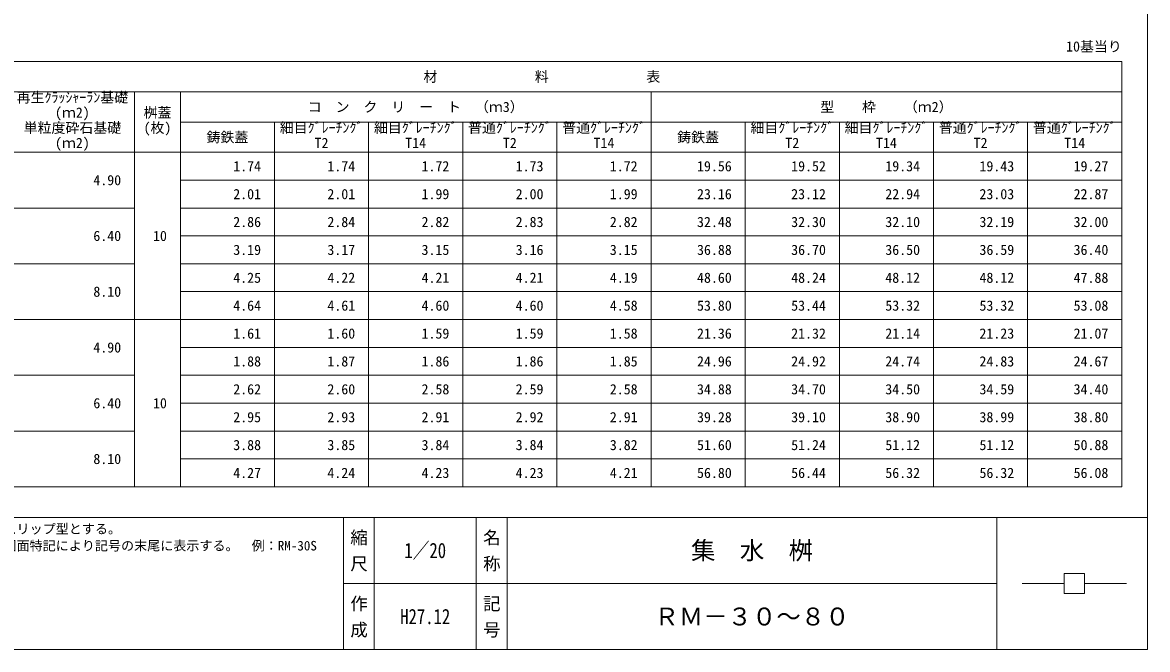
# Model space of a CAD drawing. Units: millimetres at full size, sheet at 1:20; details may follow other scales. Extents: x 287 to 5764, y 4453 to 8186.
# Drawn here: x 2418 to 5764, y 4453 to 6319 of the extents above; entities that cross this region are included whole.
import ezdxf
from ezdxf.enums import TextEntityAlignment as Align

# ---------------------------------------------------------------- set-up
doc = ezdxf.new("R2010")
doc.units = ezdxf.units.MM
doc.header["$LTSCALE"] = 20
for name, color, linetype, lineweight in [('0_2', 7, 'Continuous', 13), ('_0-0_', 7, 'Continuous', 13), ('本体', 7, 'Continuous', 13)]:
    doc.layers.add(name, color=color, linetype=linetype, lineweight=lineweight)
doc.styles.add('@ＭＳ ゴシック', font='')
doc.styles.add('ＭＳ ゴシック', font='')
doc.styles.get('@ＭＳ ゴシック').set_extended_font_data('@MS Gothic')
doc.styles.get('ＭＳ ゴシック').set_extended_font_data('MS Gothic')

msp = doc.modelspace()

# ---------------------------------------------------------------- linework, layer by layer
at = {"layer": '0_2'}
for p, q in [((2011.04, 6203.05), (5687.14, 6203.05)), ((5687.14, 6203.05), (5687.14, 4937.05)), ((2381.04, 6113.05), (5687.14, 6113.05)), ((2751.04, 6113.05), (2751.04, 4937.05)), ((2887.14, 6113.05), (2887.14, 4937.05)), ((2887.14, 6023.05), (5687.14, 6023.05)), ((2011.04, 5933.05), (5687.14, 5933.05)), ((2887.14, 5850.05), (5687.14, 5850.05)), ((2011.04, 5767.05), (2751.04, 5767.05)), ((2887.14, 5767.05), (5687.14, 5767.05)), ((2887.14, 5684.05), (5687.14, 5684.05)), ((2011.04, 5601.05), (2751.04, 5601.05)), ((2887.14, 5601.05), (5687.14, 5601.05)), ((2887.14, 5518.05), (5687.14, 5518.05)), ((2011.04, 4937.05), (5687.14, 4937.05)), ((5315.91, 4649.27), (3372.01, 4649.27))]:
    msp.add_line(p, q, dxfattribs=at)
at = {"layer": '_0-0_'}
for p, q in [((4287.14, 6113.05), (4287.14, 4937.05)), ((3167.14, 6023.05), (3167.14, 4937.05)), ((3447.14, 6023.05), (3447.14, 4937.05)), ((3727.14, 6023.05), (3727.14, 4937.05)), ((4007.14, 6023.05), (4007.14, 4937.05)), ((4567.14, 6023.05), (4567.14, 4937.05)), ((4847.14, 6023.05), (4847.14, 4937.05)), ((5127.14, 6023.05), (5127.14, 4937.05)), ((5407.14, 6023.05), (5407.14, 4937.05)), ((2011.04, 5435.05), (5687.14, 5435.05)), ((2887.14, 5352.05), (5687.14, 5352.05)), ((2011.04, 5269.05), (2751.04, 5269.05)), ((2887.14, 5269.05), (5687.14, 5269.05)), ((2887.14, 5186.05), (5687.14, 5186.05)), ((2011.04, 5103.05), (2751.04, 5103.05)), ((2887.14, 5103.05), (5687.14, 5103.05)), ((2887.14, 5020.05), (5687.14, 5020.05)), ((3372.01, 4845.85), (3372.01, 4452.69)), ((3463.94, 4845.85), (3463.94, 4452.69)), ((3766.89, 4845.85), (3766.89, 4452.91)), ((3858.81, 4845.85), (3858.81, 4452.69)), ((5315.91, 4845.85), (5315.91, 4452.69))]:
    msp.add_line(p, q, dxfattribs=at)
at = {"layer": '_0-0_', "color": 6}
msp.add_line((287.33, 4845.85), (5763.59, 4845.85), dxfattribs=at)
msp.add_lwpolyline([(5763.59, 8076.32), (287.33, 8076.32), (287.33, 4452.69), (5763.59, 4452.69)], close=True, dxfattribs=at)
at = {"layer": '本体'}
for p, q in [((5516.02, 4619.27), (5516.02, 4679.27)), ((5516.02, 4679.27), (5546.02, 4679.27)), ((5546.02, 4679.27), (5576.02, 4679.27)), ((5576.02, 4679.27), (5576.02, 4619.27)), ((5391.01, 4649.27), (5516.02, 4649.27)), ((5576.02, 4619.27), (5516.02, 4619.27)), ((5701.02, 4649.27), (5576.02, 4649.27))]:
    msp.add_line(p, q, dxfattribs=at)

# ---------------------------------------------------------------- texts
at = {"layer": '_0-0_', "style": 'ＭＳ ゴシック'}
for s, p in [('10基当り', (5687.14, 6248.05)), ('1.74', (3127.14, 5891.55)), ('1.74', (3407.14, 5891.55)), ('1.72', (3687.14, 5891.55)), ('1.73', (3967.14, 5891.55)), ('1.72', (4247.14, 5891.55)), ('19.56', (4527.14, 5891.55)), ('19.52', (4807.14, 5891.55)), ('19.34', (5087.14, 5891.55)), ('19.43', (5367.14, 5891.55)), ('19.27', (5647.14, 5891.55)), ('4.90', (2711.04, 5850.05)), ('2.01', (3127.14, 5808.55)), ('2.01', (3407.14, 5808.55)), ('1.99', (3687.14, 5808.55)), ('2.00', (3967.14, 5808.55)), ('1.99', (4247.14, 5808.55)), ('23.16', (4527.14, 5808.55)), ('23.12', (4807.14, 5808.55)), ('22.94', (5087.14, 5808.55)), ('23.03', (5367.14, 5808.55)), ('22.87', (5647.14, 5808.55)), ('2.86', (3127.14, 5725.55)), ('2.84', (3407.14, 5725.55)), ('2.82', (3687.14, 5725.55)), ('2.83', (3967.14, 5725.55)), ('2.82', (4247.14, 5725.55)), ('32.48', (4527.14, 5725.55)), ('32.30', (4807.14, 5725.55)), ('32.10', (5087.14, 5725.55)), ('32.19', (5367.14, 5725.55)), ('32.00', (5647.14, 5725.55)), ('6.40', (2711.04, 5684.05)), ('10', (2847.14, 5684.05)), ('3.19', (3127.14, 5642.55)), ('3.17', (3407.14, 5642.55)), ('3.15', (3687.14, 5642.55)), ('3.16', (3967.14, 5642.55)), ('3.15', (4247.14, 5642.55)), ('36.88', (4527.14, 5642.55)), ('36.70', (4807.14, 5642.55)), ('36.50', (5087.14, 5642.55)), ('36.59', (5367.14, 5642.55)), ('36.40', (5647.14, 5642.55)), ('4.25', (3127.14, 5559.55)), ('4.22', (3407.14, 5559.55)), ('4.21', (3687.14, 5559.55)), ('4.21', (3967.14, 5559.55)), ('4.19', (4247.14, 5559.55)), ('48.60', (4527.14, 5559.55)), ('48.24', (4807.14, 5559.55)), ('48.12', (5087.14, 5559.55)), ('48.12', (5367.14, 5559.55)), ('47.88', (5647.14, 5559.55)), ('8.10', (2711.04, 5518.05)), ('4.64', (3127.14, 5476.55)), ('4.61', (3407.14, 5476.55)), ('4.60', (3687.14, 5476.55)), ('4.60', (3967.14, 5476.55)), ('4.58', (4247.14, 5476.55)), ('53.80', (4527.14, 5476.55)), ('53.44', (4807.14, 5476.55)), ('53.32', (5087.14, 5476.55)), ('53.32', (5367.14, 5476.55)), ('53.08', (5647.14, 5476.55)), ('1.61', (3127.14, 5393.55)), ('1.60', (3407.14, 5393.55)), ('1.59', (3687.14, 5393.55)), ('1.59', (3967.14, 5393.55)), ('1.58', (4247.14, 5393.55)), ('21.36', (4527.14, 5393.55)), ('21.32', (4807.14, 5393.55)), ('21.14', (5087.14, 5393.55)), ('21.23', (5367.14, 5393.55)), ('21.07', (5647.14, 5393.55)), ('4.90', (2711.04, 5352.05)), ('1.88', (3127.14, 5310.55)), ('1.87', (3407.14, 5310.55)), ('1.86', (3687.14, 5310.55)), ('1.86', (3967.14, 5310.55)), ('1.85', (4247.14, 5310.55)), ('24.96', (4527.14, 5310.55)), ('24.92', (4807.14, 5310.55)), ('24.74', (5087.14, 5310.55)), ('24.83', (5367.14, 5310.55)), ('24.67', (5647.14, 5310.55)), ('2.62', (3127.14, 5227.55)), ('2.60', (3407.14, 5227.55)), ('2.58', (3687.14, 5227.55)), ('2.59', (3967.14, 5227.55)), ('2.58', (4247.14, 5227.55)), ('34.88', (4527.14, 5227.55)), ('34.70', (4807.14, 5227.55)), ('34.50', (5087.14, 5227.55)), ('34.59', (5367.14, 5227.55)), ('34.40', (5647.14, 5227.55)), ('6.40', (2711.04, 5186.05)), ('10', (2847.14, 5186.05)), ('2.95', (3127.14, 5144.55)), ('2.93', (3407.14, 5144.55)), ('2.91', (3687.14, 5144.55)), ('2.92', (3967.14, 5144.55)), ('2.91', (4247.14, 5144.55)), ('39.28', (4527.14, 5144.55)), ('39.10', (4807.14, 5144.55)), ('38.90', (5087.14, 5144.55)), ('38.99', (5367.14, 5144.55)), ('38.80', (5647.14, 5144.55)), ('3.88', (3127.14, 5061.55)), ('3.85', (3407.14, 5061.55)), ('3.84', (3687.14, 5061.55)), ('3.84', (3967.14, 5061.55)), ('3.82', (4247.14, 5061.55)), ('51.60', (4527.14, 5061.55)), ('51.24', (4807.14, 5061.55)), ('51.12', (5087.14, 5061.55)), ('51.12', (5367.14, 5061.55)), ('50.88', (5647.14, 5061.55)), ('8.10', (2711.04, 5020.05)), ('4.27', (3127.14, 4978.55)), ('4.24', (3407.14, 4978.55)), ('4.23', (3687.14, 4978.55)), ('4.23', (3967.14, 4978.55)), ('4.21', (4247.14, 4978.55)), ('56.80', (4527.14, 4978.55)), ('56.44', (4807.14, 4978.55)), ('56.32', (5087.14, 4978.55)), ('56.32', (5367.14, 4978.55)), ('56.08', (5647.14, 4978.55))]:
    msp.add_text(s, height=30.38, dxfattribs=at).set_placement(p, align=Align.MIDDLE_RIGHT)
for s, height, p in [('材\u3000\u3000\u3000\u3000\u3000\u3000\u3000料\u3000\u3000\u3000\u3000\u3000\u3000\u3000表', 30.38, (3962.14, 6158.05)), ('コ\u3000ン\u3000ク\u3000リ\u3000ー\u3000ト\u3000（ｍ3）', 30.38, (3587.14, 6068.05)), ('型\u3000\u3000枠\u3000\u3000（ｍ2）', 30.38, (4987.14, 6068.05)), ('鋳鉄蓋', 30.38, (3027.14, 5978.05)), ('鋳鉄蓋', 30.38, (4427.14, 5978.05)), ('集\u3000水\u3000桝', 53.17, (4587.36, 4747.56)), ('ＲＭ－３０～８０', 53.17, (4587.36, 4550.98))]:
    msp.add_text(s, height=height, dxfattribs=at).set_placement(p, align=Align.MIDDLE_CENTER)
for s, p in [('再生ｸﾗｯｼｬｰﾗﾝ基礎', (2400.28, 6111.61)), ('(ｍ2)', (2514.24, 6066.38)), ('桝蓋', (2777.65, 6066.38)), ('単粒度砕石基礎', (2421, 6021.15)), ('(枚)', (2777.65, 6021.15)), ('細目ｸﾞﾚｰﾁﾝｸﾞ', (3182.82, 6021.38)), ('細目ｸﾞﾚｰﾁﾝｸﾞ', (3462.82, 6021.38)), ('普通ｸﾞﾚｰﾁﾝｸﾞ', (3742.82, 6021.38)), ('普通ｸﾞﾚｰﾁﾝｸﾞ', (4022.82, 6021.38)), ('細目ｸﾞﾚｰﾁﾝｸﾞ', (4582.82, 6021.38)), ('細目ｸﾞﾚｰﾁﾝｸﾞ', (4862.82, 6021.38)), ('普通ｸﾞﾚｰﾁﾝｸﾞ', (5142.82, 6021.38)), ('普通ｸﾞﾚｰﾁﾝｸﾞ', (5422.82, 6021.38)), ('(ｍ2)', (2514.24, 5975.92)), ('T2', (3286.42, 5976.15)), ('T14', (3556.06, 5976.15)), ('T2', (3846.42, 5976.15)), ('T14', (4116.06, 5976.15)), ('T2', (4686.42, 5976.15)), ('T14', (4956.06, 5976.15)), ('T2', (5246.42, 5976.15)), ('T14', (5516.06, 5976.15))]:
    msp.add_text(s, height=30.38, dxfattribs=at).set_placement(p, align=Align.TOP_LEFT)
at = {"layer": '_0-0_', "style": '@ＭＳ ゴシック'}
for s, p in [(' 縮 尺 ', (3417.97, 4747.56)), ('名 称', (3812.85, 4747.56)), ('作 成', (3417.97, 4550.98)), ('記 号', (3812.85, 4550.98))]:
    msp.add_text(s, height=37.98, rotation=270, dxfattribs=at).set_placement(p, align=Align.MIDDLE_CENTER)
at = {"layer": '_0-0_', "style": 'ＭＳ ゴシック', "width": 0.8}
for s, p in [('1／20', (3615.41, 4747.56)), ('H27.12', (3615.41, 4550.98))]:
    msp.add_text(s, height=45.57, dxfattribs=at).set_placement(p, align=Align.MIDDLE_CENTER)
at = {"layer": '本体', "style": 'ＭＳ ゴシック'}
for s, p in [('○グレーチング蓋はノンスリップ型とする。', (1933.79, 4826.07)), ('○浸透タイプはＳとし、図面特記により記号の末尾に表示する。\u3000例：RM-30S', (1933.79, 4776.07))]:
    msp.add_text(s, height=28.48, dxfattribs=at).set_placement(p, align=Align.TOP_LEFT)

doc.saveas('drawing.dxf')
